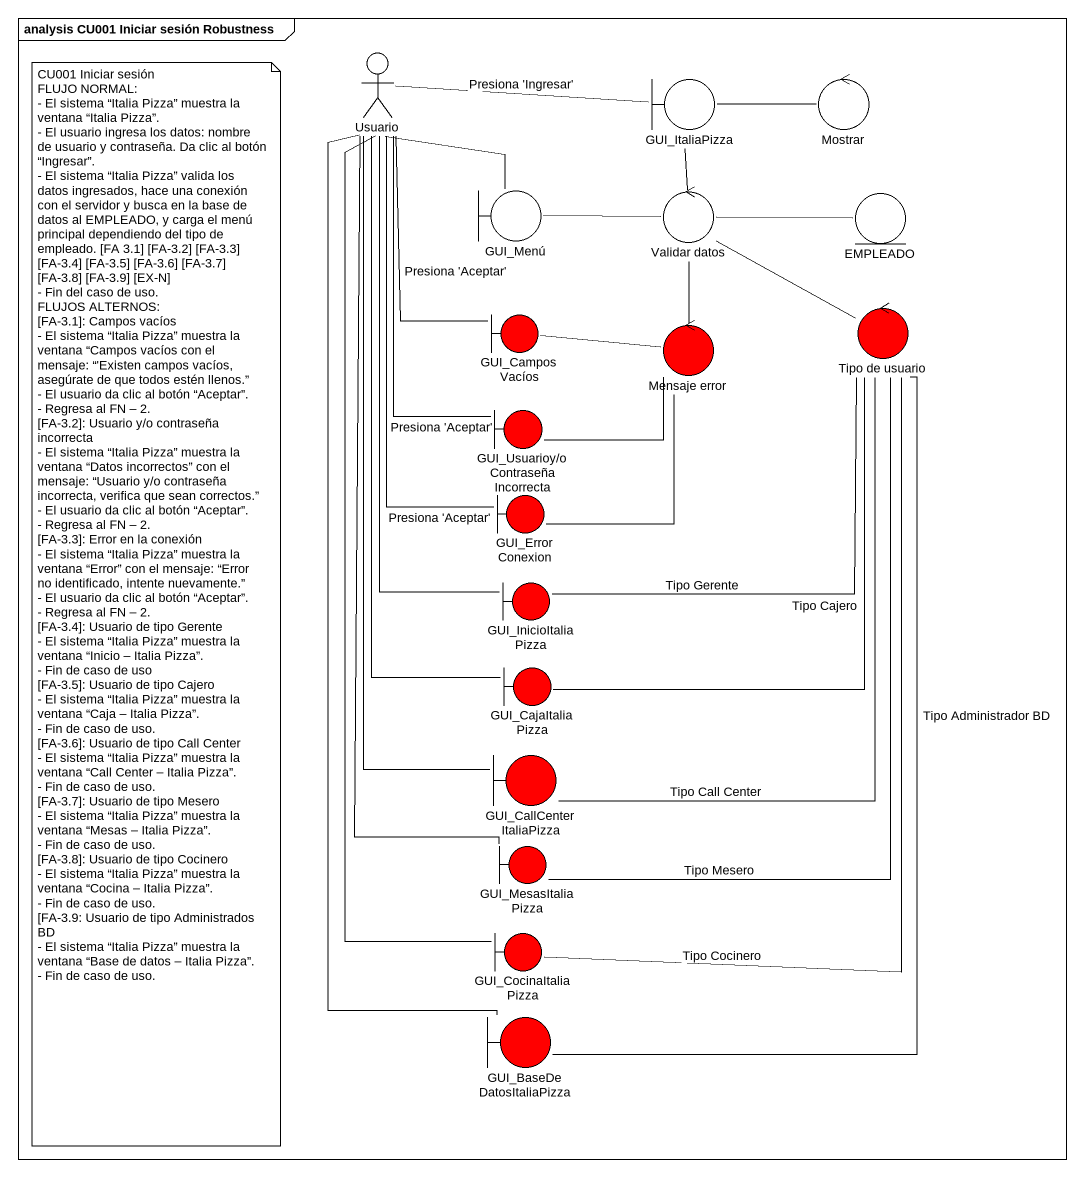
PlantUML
@startuml
mainframe analysis CU001 Iniciar sesión Robustness
actor Usuario
boundary GUI_ItaliaPizza
control Mostrar
boundary GUI_Menú
control "Validar datos" as Validar_datos
entity EMPLEADO
control "Tipo de usuario" as Tipo_de_usuario #FF0000
boundary GUI_CamposVacíos #FF0000
control "Mensaje error" as Mensaje_error #FF0000
boundary "GUI_Usuarioy/oContraseñaIncorrecta" as GUI_Usuarioy #FF0000
boundary GUI_ErrorConexion #FF0000
boundary GUI_InicioItaliaPizza #FF0000
boundary GUI_CajaItaliaPizza #FF0000
boundary GUI_CallCenterItaliaPizza #FF0000
boundary GUI_MesasItaliaPizza #FF0000
boundary GUI_CocinaItaliaPizza #FF0000
boundary GUI_BaseDeDatosItaliaPizza #FF0000
Usuario -right- GUI_ItaliaPizza : Presiona 'Ingresar'
Usuario -- GUI_Menú
Usuario -- GUI_CamposVacíos : Presiona 'Aceptar'
Usuario -- GUI_Usuarioy : Presiona 'Aceptar'
Usuario -- GUI_ErrorConexion : Presiona 'Aceptar'
Usuario -- GUI_InicioItaliaPizza
Usuario -- GUI_CajaItaliaPizza
Usuario -- GUI_CallCenterItaliaPizza
Usuario -- GUI_MesasItaliaPizza
Usuario -- GUI_CocinaItaliaPizza
Usuario -- GUI_BaseDeDatosItaliaPizza
GUI_ItaliaPizza -- Validar_datos
Mostrar -left- GUI_ItaliaPizza
Validar_datos -left- GUI_Menú
Validar_datos -right- EMPLEADO
Validar_datos -right- Tipo_de_usuario
Validar_datos -- Mensaje_error
Tipo_de_usuario -- GUI_InicioItaliaPizza : Tipo Gerente
Tipo_de_usuario -- GUI_CajaItaliaPizza : Tipo Cajero
Tipo_de_usuario -- GUI_CallCenterItaliaPizza : Tipo Call Center
Tipo_de_usuario -- GUI_CocinaItaliaPizza : Tipo Cocinero
Mensaje_error -left- GUI_CamposVacíos
Mensaje_error -left- GUI_Usuarioy
Mensaje_error -- GUI_ErrorConexion
GUI_MesasItaliaPizza -up- Tipo_de_usuario : Tipo Mesero
GUI_BaseDeDatosItaliaPizza -up- Tipo_de_usuario : Tipo Administrador BD
note as N1
  CU001 Iniciar sesión
  FLUJO NORMAL:
  - El sistema “Italia Pizza” muestra la ventana “Italia Pizza”.
  - El usuario ingresa los datos: nombre de usuario y contraseña. Da clic al botón “Ingresar”.
  - El sistema “Italia Pizza” valida los datos ingresados, hace una conexión con el servidor y busca en la base de datos al EMPLEADO, y carga el menú principal dependiendo del tipo de empleado. [FA 3.1] [FA-3.2] [FA-3.3] [FA-3.4] [FA-3.5] [FA-3.6] [FA-3.7] [FA-3.8] [FA-3.9] [EX-N]
  - Fin del caso de uso.
  FLUJOS ALTERNOS:
  [FA-3.1]: Campos vacíos
  - El sistema “Italia Pizza” muestra la ventana “Campos vacíos con el mensaje: “'Existen campos vacíos, asegúrate de que todos estén llenos.”
  - El usuario da clic al botón “Aceptar”.
  - Regresa al FN – 2.
  [FA-3.2]: Usuario y/o contraseña incorrecta
  - El sistema “Italia Pizza” muestra la ventana “Datos incorrectos” con el mensaje: “Usuario y/o contraseña incorrecta, verifica que sean correctos.”
  - El usuario da clic al botón “Aceptar”.
  - Regresa al FN – 2.
  [FA-3.3]: Error en la conexión
  - El sistema “Italia Pizza” muestra la ventana “Error” con el mensaje: “Error no identificado, intente nuevamente.”
  - El usuario da clic al botón “Aceptar”.
  - Regresa al FN – 2.
  [FA-3.4]: Usuario de tipo Gerente
  - El sistema “Italia Pizza” muestra la ventana “Inicio – Italia Pizza”.
  - Fin de caso de uso
  [FA-3.5]: Usuario de tipo Cajero
  - El sistema “Italia Pizza” muestra la ventana “Caja – Italia Pizza”.
  - Fin de caso de uso.
  [FA-3.6]: Usuario de tipo Call Center
  - El sistema “Italia Pizza” muestra la ventana “Call Center – Italia Pizza”.
  - Fin de caso de uso.
  [FA-3.7]: Usuario de tipo Mesero
  - El sistema “Italia Pizza” muestra la ventana “Mesas – Italia Pizza”.
  - Fin de caso de uso.
  [FA-3.8]: Usuario de tipo Cocinero
  - El sistema “Italia Pizza” muestra la ventana “Cocina – Italia Pizza”.
  - Fin de caso de uso.
  [FA-3.9: Usuario de tipo Administrados BD
  - El sistema “Italia Pizza” muestra la ventana “Base de datos – Italia Pizza”.
  - Fin de caso de uso.
end note
@enduml
